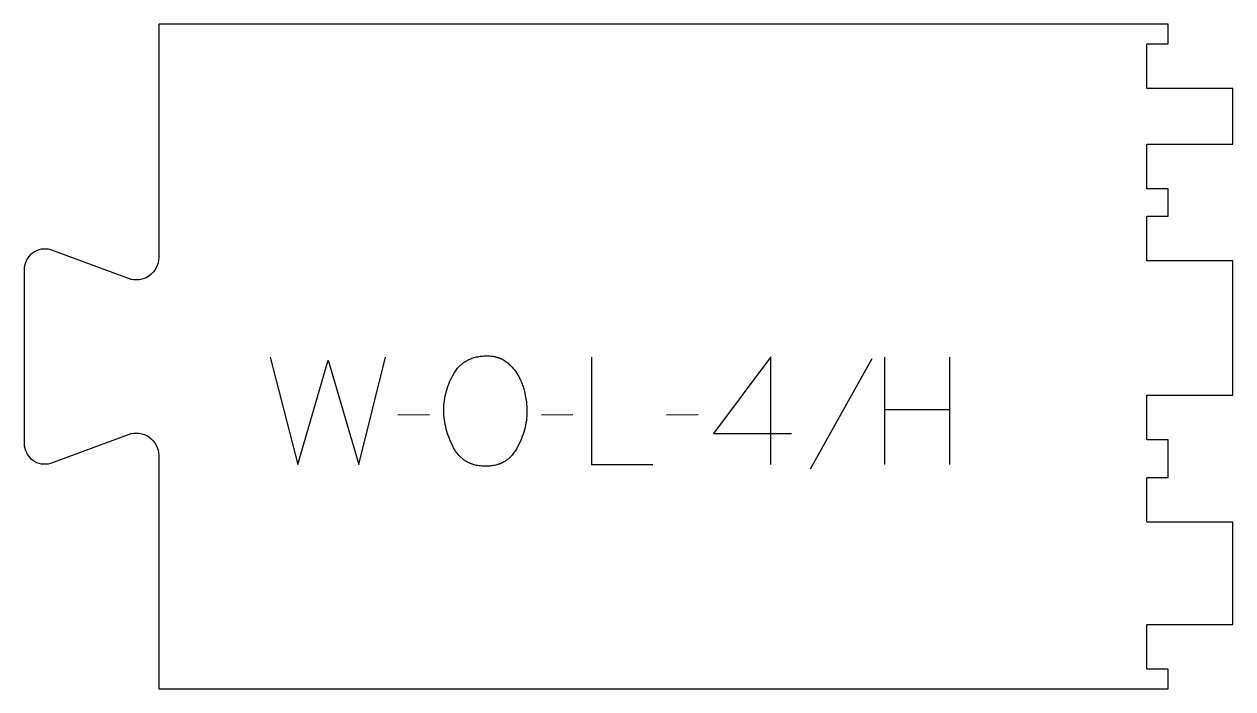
# Model space of a CAD drawing. Extents: x -176 to 161, y -93 to 93.
import ezdxf

# ---------------------------------------------------------------- set-up
doc = ezdxf.new("R2010")
doc.units = 0
doc.layers.add('1_ANYTOOL_1MMDEEP_LABELS_S', color=2, linetype='CONTINUOUS')
doc.layers.add('4_ANYTOOL_CUTTHROUGH_OUTSI', color=5, linetype='CONTINUOUS')

msp = doc.modelspace()

# ---------------------------------------------------------------- linework, layer by layer
at = {"layer": '1_ANYTOOL_1MMDEEP_LABELS_S'}
for p, q in [((64.33, 0), (64.33, -30)), ((82.63, -30), (82.63, 0)), ((60.86, -0.47), (43.67, -31.24)), ((-62.53, -16.11), (-71.31, -16.2)), ((-22.5, -16.11), (-31.29, -16.2)), ((12.39, -16.11), (3.6, -16.2)), ((82.63, -14.7), (64.33, -14.7)), ((16.67, -21.34), (38.44, -21.34))]:
    msp.add_line(p, q, dxfattribs=at)
for points in [[(-106.89, 0), (-99.17, -30), (-90.73, -0.9), (-82.24, -30), (-74.74, 0)], [(-17.36, 0), (-17.36, -30), (-0.26, -30)], [(32.66, -30), (32.7, 0.04), (16.67, -21.34)]]:
    msp.add_lwpolyline(points, dxfattribs=at)
msp.add_lwpolyline([(-46.46, 0.34), (-46.09, 0.34), (-45.72, 0.32), (-45.36, 0.29), (-45.19, 0.27), (-45.01, 0.25), (-44.84, 0.22), (-44.67, 0.2), (-44.5, 0.17), (-44.33, 0.13), (-44.17, 0.1), (-44, 0.06), (-43.84, 0.01), (-43.68, -0.03), (-43.52, -0.08), (-43.37, -0.13), (-43.21, -0.19), (-43.06, -0.24), (-42.91, -0.3), (-42.76, -0.37), (-42.61, -0.43), (-42.46, -0.5), (-42.32, -0.57), (-42.18, -0.65), (-42.04, -0.73), (-41.9, -0.81), (-41.76, -0.89), (-41.62, -0.98), (-41.49, -1.06), (-41.1, -1.34), (-40.84, -1.53), (-40.6, -1.73), (-40.36, -1.94), (-40.12, -2.15), (-39.89, -2.36), (-39.67, -2.59), (-39.45, -2.82), (-39.24, -3.05), (-39.03, -3.3), (-38.83, -3.55), (-38.64, -3.8), (-38.45, -4.06), (-38.27, -4.33), (-38.1, -4.6), (-37.76, -5.17), (-37.6, -5.46), (-37.44, -5.75), (-37.29, -6.05), (-37.15, -6.35), (-37.01, -6.66), (-36.88, -6.96), (-36.75, -7.27), (-36.63, -7.59), (-36.52, -7.91), (-36.41, -8.23), (-36.31, -8.56), (-36.21, -8.89), (-36.12, -9.22), (-36.04, -9.56), (-35.81, -10.58), (-35.68, -11.26), (-35.57, -11.93), (-35.48, -12.59), (-35.4, -13.24), (-35.35, -13.89), (-35.32, -14.54), (-35.31, -15.17), (-35.33, -15.81), (-35.36, -16.45), (-35.41, -17.08), (-35.49, -17.72), (-35.59, -18.36), (-35.71, -19), (-35.85, -19.63), (-36.01, -20.27), (-36.2, -20.91), (-36.4, -21.55), (-36.63, -22.18), (-36.88, -22.82), (-37.15, -23.46), (-37.45, -24.1), (-37.76, -24.73), (-38.1, -25.37), (-38.27, -25.69), (-38.46, -25.99), (-38.64, -26.28), (-38.84, -26.57), (-39.04, -26.84), (-39.24, -27.1), (-39.45, -27.36), (-39.67, -27.6), (-39.78, -27.72), (-39.9, -27.84), (-40.01, -27.95), (-40.13, -28.06), (-40.25, -28.17), (-40.37, -28.28), (-40.49, -28.38), (-40.61, -28.48), (-40.73, -28.58), (-40.86, -28.67), (-40.99, -28.77), (-41.12, -28.86), (-41.25, -28.95), (-41.38, -29.03), (-41.51, -29.12), (-41.65, -29.2), (-41.78, -29.27), (-41.92, -29.35), (-42.06, -29.42), (-42.2, -29.5), (-42.35, -29.56), (-42.49, -29.63), (-42.64, -29.69), (-42.78, -29.75), (-42.93, -29.81), (-43.08, -29.87), (-43.24, -29.92), (-43.39, -29.97), (-43.7, -30.07), (-44.02, -30.15), (-44.35, -30.23), (-44.68, -30.29), (-45.02, -30.35), (-45.36, -30.39), (-45.71, -30.43), (-46.07, -30.45), (-46.43, -30.47), (-46.8, -30.47), (-47.18, -30.47), (-47.56, -30.45), (-47.93, -30.43), (-48.29, -30.39), (-48.65, -30.34), (-49, -30.29), (-49.34, -30.22), (-49.67, -30.15), (-50, -30.06), (-50.33, -29.97), (-50.49, -29.91), (-50.64, -29.86), (-50.8, -29.8), (-50.95, -29.74), (-51.11, -29.68), (-51.26, -29.62), (-51.4, -29.55), (-51.55, -29.48), (-51.7, -29.41), (-51.84, -29.33), (-51.98, -29.25), (-52.13, -29.17), (-52.26, -29.09), (-52.4, -29.01), (-52.54, -28.92), (-52.67, -28.83), (-52.8, -28.74), (-52.94, -28.64), (-53.06, -28.55), (-53.19, -28.45), (-53.32, -28.34), (-53.44, -28.24), (-53.56, -28.13), (-53.69, -28.02), (-53.8, -27.91), (-53.92, -27.79), (-54.04, -27.67), (-54.15, -27.55), (-54.27, -27.43), (-54.38, -27.31), (-54.59, -27.05), (-54.8, -26.78), (-55.01, -26.5), (-55.21, -26.21), (-55.4, -25.91), (-55.58, -25.6), (-55.76, -25.29), (-56.09, -24.64), (-56.4, -23.99), (-56.69, -23.34), (-56.96, -22.69), (-57.2, -22.04), (-57.43, -21.39), (-57.63, -20.74), (-57.81, -20.09), (-57.98, -19.44), (-58.11, -18.79), (-58.23, -18.14), (-58.33, -17.48), (-58.4, -16.83), (-58.46, -16.18), (-58.49, -15.52), (-58.5, -14.87), (-58.49, -14.18), (-58.46, -13.49), (-58.4, -12.81), (-58.32, -12.13), (-58.22, -11.46), (-58.1, -10.8), (-57.95, -10.14), (-57.78, -9.49), (-57.59, -8.85), (-57.38, -8.21), (-57.14, -7.58), (-56.89, -6.95), (-56.6, -6.33), (-56.3, -5.71), (-55.98, -5.1), (-55.63, -4.5), (-55.44, -4.2), (-55.25, -3.91), (-55.05, -3.63), (-54.85, -3.36), (-54.64, -3.1), (-54.42, -2.85), (-54.19, -2.61), (-53.96, -2.38), (-53.84, -2.27), (-53.73, -2.16), (-53.6, -2.05), (-53.48, -1.95), (-53.36, -1.84), (-53.23, -1.74), (-53.1, -1.64), (-52.97, -1.55), (-52.84, -1.46), (-52.71, -1.36), (-52.57, -1.28), (-52.44, -1.19), (-52.3, -1.11), (-52.16, -1.02), (-52.02, -0.94), (-51.88, -0.87), (-51.73, -0.79), (-51.59, -0.72), (-51.29, -0.58), (-50.99, -0.46), (-50.68, -0.34), (-50.36, -0.23), (-50.04, -0.13), (-49.71, -0.04), (-49.38, 0.04), (-49.03, 0.11), (-48.69, 0.17), (-48.33, 0.22), (-47.97, 0.27), (-47.6, 0.3), (-47.23, 0.32), (-46.85, 0.34)], close=True, dxfattribs=at)
at = {"layer": '4_ANYTOOL_CUTTHROUGH_OUTSI'}
msp.add_lwpolyline([(-138, -27.45), (-138, -92.58), (143.5, -92.58), (143.5, -87.08), (137.75, -87.08, -0.414214), (137.5, -86.83), (137.5, -74.83, -0.414214), (137.75, -74.58), (161.5, -74.58), (161.5, -46.08), (137.75, -46.08, -0.414214), (137.5, -45.83), (137.5, -33.83, -0.414214), (137.75, -33.58), (143.5, -33.58), (143.5, -23.08), (137.75, -23.08, -0.414214), (137.5, -22.83), (137.5, -10.83, -0.414214), (137.75, -10.58), (161.5, -10.58), (161.5, 26.83), (137.75, 26.83, -0.414214), (137.5, 27.08), (137.5, 39.08, -0.414214), (137.75, 39.33), (143.5, 39.33), (143.5, 46.92), (137.75, 46.92, -0.414214), (137.5, 47.17), (137.5, 59.17, -0.414214), (137.75, 59.42), (161.5, 59.42), (161.5, 74.92), (137.75, 74.92, -0.414214), (137.5, 75.17), (137.5, 87.17, -0.414214), (137.75, 87.42), (143.5, 87.42), (143.5, 92.92), (-138, 92.92), (-138, 27.78, -0.522099), (-146.42, 21.92), (-168.11, 29.93, 0.501976), (-175.5, 24.42), (-175.51, -24.09, 0.501977), (-168.11, -29.6), (-146.42, -21.58, -0.522094)], format="xyb", close=True, dxfattribs=at)

doc.saveas('drawing.dxf')
